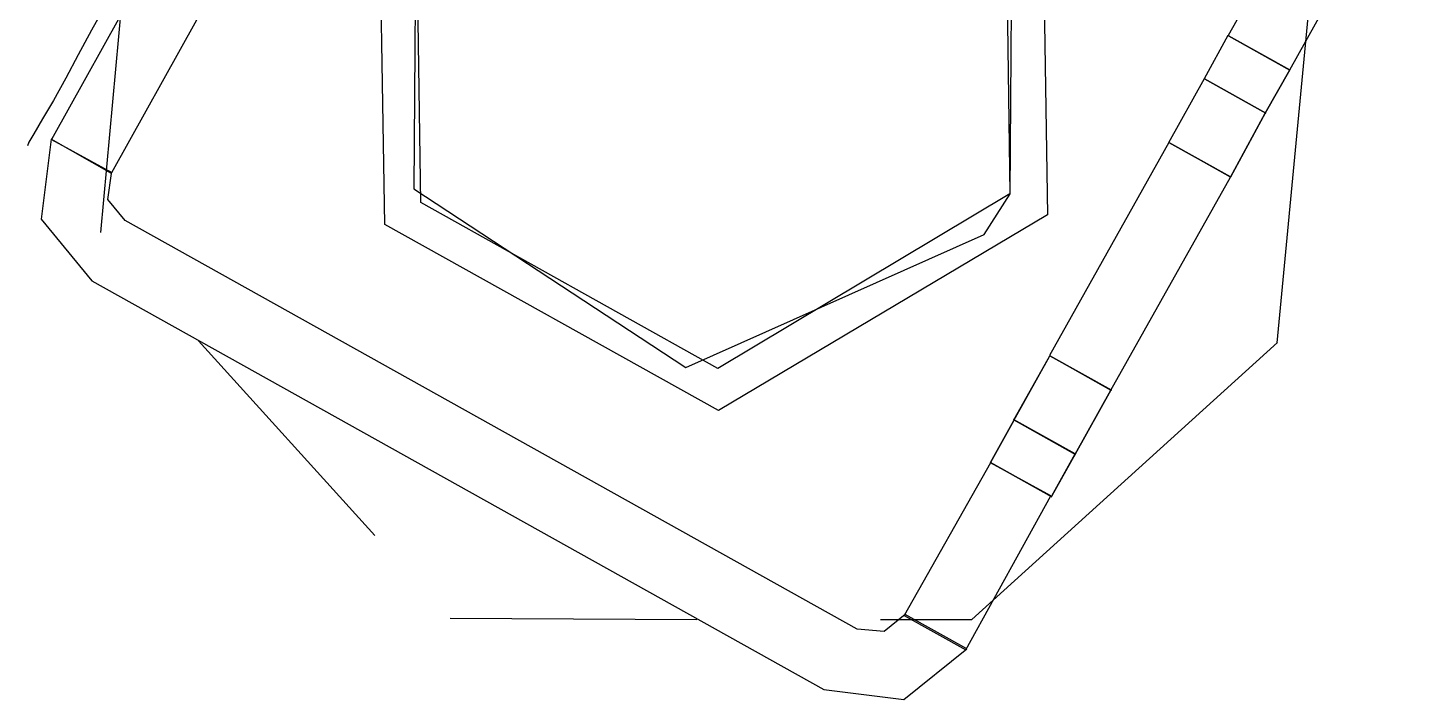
# Model space of a CAD drawing. Header units: metres. Extents: x 2.3 to 42.8, y 0.9 to 31.9.
# Drawn here: x 24.08291 to 24.09845, y 14.78737 to 14.79495 of the extents above; entities that cross this region are included whole.
import ezdxf

# ---------------------------------------------------------------- set-up
doc = ezdxf.new("R2010")
doc.units = ezdxf.units.M
doc.layers.add('PARETI_STRUTTURE', color=7, linetype='Continuous')

msp = doc.modelspace()

# ---------------------------------------------------------------- linework, layer by layer
at = {"layer": 'PARETI_STRUTTURE'}
for points in [[(24.176573, 14.961502), (24.084434, 14.796363), (24.084337, 14.796183), (24.084253, 14.79603), (24.08417, 14.795877), (24.084101, 14.795766), (24.084073, 14.795697), (24.084059, 14.795683), (24.084031, 14.795641), (24.083976, 14.795544), (24.083892, 14.795377), (24.083767, 14.795169), (24.083628, 14.794919), (24.083476, 14.794641), (24.083337, 14.794377), (24.083198, 14.794127), (24.083073, 14.793919), (24.082976, 14.793752), (24.08292, 14.793655), (24.082906, 14.793613)], [(24.096992, 14.791394), (24.097548, 14.797241)], [(24.084032, 14.795956), (24.083727, 14.792637)], [(24.09577, 14.793653), (24.096173, 14.794376), (24.096437, 14.794862)], [(24.09577, 14.793653), (24.096173, 14.794376), (24.096437, 14.794862)], [(24.09577, 14.793653), (24.096173, 14.794376), (24.096437, 14.794862)], [(24.09577, 14.793653), (24.096173, 14.794376), (24.096437, 14.794862)], [(24.09577, 14.793653), (24.096173, 14.794376), (24.096437, 14.794862)], [(24.09577, 14.793653), (24.096173, 14.794376), (24.096437, 14.794862)], [(24.09577, 14.793653), (24.096173, 14.794376), (24.096437, 14.794862)], [(24.09577, 14.793653), (24.096173, 14.794376), (24.096437, 14.794862)], [(24.09577, 14.793653), (24.096173, 14.794376), (24.096437, 14.794862)], [(24.09577, 14.793653), (24.096173, 14.794376), (24.096437, 14.794862)], [(24.09577, 14.793653), (24.096173, 14.794376), (24.096437, 14.794862)], [(24.09577, 14.793653), (24.096173, 14.794376), (24.096437, 14.794862)], [(24.09577, 14.793653), (24.096173, 14.794376), (24.096437, 14.794862)], [(24.09577, 14.793653), (24.096173, 14.794376), (24.096437, 14.794862)], [(24.09577, 14.793653), (24.096173, 14.794376), (24.096437, 14.794862)], [(24.09577, 14.793653), (24.096173, 14.794376), (24.096437, 14.794862)], [(24.09577, 14.793653), (24.096173, 14.794376), (24.096437, 14.794862)], [(24.09577, 14.793653), (24.096173, 14.794376), (24.096437, 14.794862)], [(24.09577, 14.793653), (24.096173, 14.794376), (24.096437, 14.794862)], [(24.09577, 14.793653), (24.096173, 14.794376), (24.096437, 14.794862)], [(24.09577, 14.793653), (24.096173, 14.794376), (24.096437, 14.794862)], [(24.09577, 14.793653), (24.096173, 14.794376), (24.096437, 14.794862)], [(24.09577, 14.793653), (24.096173, 14.794376), (24.096437, 14.794862)], [(24.09577, 14.793653), (24.096173, 14.794376), (24.096437, 14.794862)], [(24.09577, 14.793653), (24.096173, 14.794376), (24.096437, 14.794862)], [(24.09577, 14.793653), (24.096173, 14.794376), (24.096437, 14.794862)], [(24.09577, 14.793653), (24.096173, 14.794376), (24.096437, 14.794862)], [(24.09577, 14.793653), (24.096173, 14.794376), (24.096437, 14.794862)], [(24.09577, 14.793653), (24.096173, 14.794376), (24.096437, 14.794862)], [(24.09577, 14.793653), (24.096173, 14.794376), (24.096437, 14.794862)], [(24.09577, 14.793653), (24.096173, 14.794376), (24.096437, 14.794862)], [(24.09577, 14.793653), (24.096173, 14.794376), (24.096437, 14.794862)], [(24.09577, 14.793653), (24.096173, 14.794376), (24.096437, 14.794862)], [(24.09577, 14.793653), (24.096173, 14.794376), (24.096437, 14.794862)], [(24.09577, 14.793653), (24.096173, 14.794376), (24.096437, 14.794862)], [(24.09577, 14.793653), (24.096173, 14.794376), (24.096437, 14.794862)], [(24.09577, 14.793653), (24.096173, 14.794376), (24.096437, 14.794862)], [(24.09577, 14.793653), (24.096173, 14.794376), (24.096437, 14.794862)], [(24.09577, 14.793653), (24.096173, 14.794376), (24.096437, 14.794862)], [(24.09577, 14.793653), (24.096173, 14.794376), (24.096437, 14.794862)], [(24.09577, 14.793653), (24.096173, 14.794376), (24.096437, 14.794862)], [(24.09577, 14.793653), (24.096173, 14.794376), (24.096437, 14.794862)], [(24.09577, 14.793653), (24.096173, 14.794376), (24.096437, 14.794862)], [(24.09577, 14.793653), (24.096173, 14.794376), (24.096437, 14.794862)], [(24.09577, 14.793653), (24.096173, 14.794376), (24.096437, 14.794862)], [(24.09577, 14.793653), (24.096173, 14.794376), (24.096437, 14.794862)], [(24.09577, 14.793653), (24.096173, 14.794376), (24.096437, 14.794862)], [(24.09577, 14.793653), (24.096173, 14.794376), (24.096437, 14.794862)], [(24.09577, 14.793653), (24.096173, 14.794376), (24.096437, 14.794862)], [(24.09577, 14.793653), (24.096173, 14.794376), (24.096437, 14.794862)], [(24.09577, 14.793653), (24.096173, 14.794376), (24.096437, 14.794862)], [(24.09577, 14.793653), (24.096173, 14.794376), (24.096437, 14.794862)], [(24.09577, 14.793653), (24.096173, 14.794376), (24.096437, 14.794862)], [(24.096441, 14.794856), (24.097135, 14.794468)], [(24.096441, 14.794856), (24.097135, 14.794468)], [(24.096441, 14.794856), (24.097135, 14.794468)], [(24.096441, 14.794856), (24.097135, 14.794468)], [(24.096441, 14.794856), (24.097135, 14.794468)], [(24.096441, 14.794856), (24.097135, 14.794468)], [(24.096441, 14.794856), (24.097135, 14.794468)], [(24.096441, 14.794856), (24.097135, 14.794468)], [(24.096441, 14.794856), (24.097135, 14.794468)], [(24.096441, 14.794856), (24.097135, 14.794468)], [(24.096441, 14.794856), (24.097135, 14.794468)], [(24.096441, 14.794856), (24.097135, 14.794468)], [(24.096441, 14.794856), (24.097135, 14.794468)], [(24.096441, 14.794856), (24.097135, 14.794468)], [(24.096441, 14.794856), (24.097135, 14.794468)], [(24.096441, 14.794856), (24.097135, 14.794468)], [(24.096441, 14.794856), (24.097135, 14.794468)], [(24.096441, 14.794856), (24.097135, 14.794468)], [(24.096441, 14.794856), (24.097135, 14.794468)], [(24.096441, 14.794856), (24.097135, 14.794468)], [(24.096441, 14.794856), (24.097135, 14.794468)], [(24.096441, 14.794856), (24.097135, 14.794468)], [(24.096441, 14.794856), (24.097135, 14.794468)], [(24.096441, 14.794856), (24.097135, 14.794468)], [(24.096441, 14.794856), (24.097135, 14.794468)], [(24.096441, 14.794856), (24.097135, 14.794468)], [(24.096441, 14.794856), (24.097135, 14.794468)], [(24.096441, 14.794856), (24.097135, 14.794468)], [(24.096441, 14.794856), (24.097135, 14.794468)], [(24.096441, 14.794856), (24.097135, 14.794468)], [(24.096441, 14.794856), (24.097135, 14.794468)], [(24.096441, 14.794856), (24.097135, 14.794468)], [(24.096441, 14.794856), (24.097135, 14.794468)], [(24.096441, 14.794856), (24.097135, 14.794468)], [(24.096441, 14.794856), (24.097135, 14.794468)], [(24.096441, 14.794856), (24.097135, 14.794468)], [(24.096441, 14.794856), (24.097135, 14.794468)], [(24.096441, 14.794856), (24.097135, 14.794468)], [(24.096441, 14.794856), (24.097135, 14.794468)], [(24.096441, 14.794856), (24.097135, 14.794468)], [(24.096441, 14.794856), (24.097135, 14.794468)], [(24.096441, 14.794856), (24.097135, 14.794468)], [(24.096441, 14.794856), (24.097135, 14.794468)], [(24.096441, 14.794856), (24.097135, 14.794468)], [(24.096441, 14.794856), (24.097135, 14.794468)], [(24.096441, 14.794856), (24.097135, 14.794468)], [(24.096441, 14.794856), (24.097135, 14.794468)], [(24.096441, 14.794856), (24.097135, 14.794468)], [(24.096441, 14.794856), (24.097135, 14.794468)], [(24.097133, 14.794472), (24.096855, 14.793985), (24.096466, 14.793263)], [(24.097133, 14.794472), (24.096855, 14.793985), (24.096466, 14.793263)], [(24.097133, 14.794472), (24.096855, 14.793985), (24.096466, 14.793263)], [(24.097133, 14.794472), (24.096855, 14.793985), (24.096466, 14.793263)], [(24.097133, 14.794472), (24.096855, 14.793985), (24.096466, 14.793263)], [(24.097133, 14.794472), (24.096855, 14.793985), (24.096466, 14.793263)], [(24.097133, 14.794472), (24.096855, 14.793985), (24.096466, 14.793263)], [(24.097133, 14.794472), (24.096855, 14.793985), (24.096466, 14.793263)], [(24.097133, 14.794472), (24.096855, 14.793985), (24.096466, 14.793263)], [(24.097133, 14.794472), (24.096855, 14.793985), (24.096466, 14.793263)], [(24.097133, 14.794472), (24.096855, 14.793985), (24.096466, 14.793263)], [(24.097133, 14.794472), (24.096855, 14.793985), (24.096466, 14.793263)], [(24.097133, 14.794472), (24.096855, 14.793985), (24.096466, 14.793263)], [(24.097133, 14.794472), (24.096855, 14.793985), (24.096466, 14.793263)], [(24.097133, 14.794472), (24.096855, 14.793985), (24.096466, 14.793263)], [(24.097133, 14.794472), (24.096855, 14.793985), (24.096466, 14.793263)], [(24.097133, 14.794472), (24.096855, 14.793985), (24.096466, 14.793263)], [(24.097133, 14.794472), (24.096855, 14.793985), (24.096466, 14.793263)], [(24.097133, 14.794472), (24.096855, 14.793985), (24.096466, 14.793263)], [(24.097133, 14.794472), (24.096855, 14.793985), (24.096466, 14.793263)], [(24.097133, 14.794472), (24.096855, 14.793985), (24.096466, 14.793263)], [(24.097133, 14.794472), (24.096855, 14.793985), (24.096466, 14.793263)], [(24.097133, 14.794472), (24.096855, 14.793985), (24.096466, 14.793263)], [(24.097133, 14.794472), (24.096855, 14.793985), (24.096466, 14.793263)], [(24.097133, 14.794472), (24.096855, 14.793985), (24.096466, 14.793263)], [(24.097133, 14.794472), (24.096855, 14.793985), (24.096466, 14.793263)], [(24.097133, 14.794472), (24.096855, 14.793985), (24.096466, 14.793263)], [(24.097133, 14.794472), (24.096855, 14.793985), (24.096466, 14.793263)], [(24.097133, 14.794472), (24.096855, 14.793985), (24.096466, 14.793263)], [(24.097133, 14.794472), (24.096855, 14.793985), (24.096466, 14.793263)], [(24.097133, 14.794472), (24.096855, 14.793985), (24.096466, 14.793263)], [(24.097133, 14.794472), (24.096855, 14.793985), (24.096466, 14.793263)], [(24.097133, 14.794472), (24.096855, 14.793985), (24.096466, 14.793263)], [(24.097133, 14.794472), (24.096855, 14.793985), (24.096466, 14.793263)], [(24.097133, 14.794472), (24.096855, 14.793985), (24.096466, 14.793263)], [(24.097133, 14.794472), (24.096855, 14.793985), (24.096466, 14.793263)], [(24.097133, 14.794472), (24.096855, 14.793985), (24.096466, 14.793263)], [(24.097133, 14.794472), (24.096855, 14.793985), (24.096466, 14.793263)], [(24.097133, 14.794472), (24.096855, 14.793985), (24.096466, 14.793263)], [(24.097133, 14.794472), (24.096855, 14.793985), (24.096466, 14.793263)], [(24.097133, 14.794472), (24.096855, 14.793985), (24.096466, 14.793263)], [(24.097133, 14.794472), (24.096855, 14.793985), (24.096466, 14.793263)], [(24.097133, 14.794472), (24.096855, 14.793985), (24.096466, 14.793263)], [(24.097133, 14.794472), (24.096855, 14.793985), (24.096466, 14.793263)], [(24.097133, 14.794472), (24.096855, 14.793985), (24.096466, 14.793263)], [(24.097133, 14.794472), (24.096855, 14.793985), (24.096466, 14.793263)], [(24.097133, 14.794472), (24.096855, 14.793985), (24.096466, 14.793263)], [(24.097133, 14.794472), (24.096855, 14.793985), (24.096466, 14.793263)], [(24.097133, 14.794472), (24.096855, 14.793985), (24.096466, 14.793263)], [(24.09617, 14.794372), (24.096864, 14.793983)], [(24.09617, 14.794372), (24.096864, 14.793983)], [(24.09617, 14.794372), (24.096864, 14.793983)], [(24.09617, 14.794372), (24.096864, 14.793983)], [(24.09617, 14.794372), (24.096864, 14.793983)], [(24.09617, 14.794372), (24.096864, 14.793983)], [(24.09617, 14.794372), (24.096864, 14.793983)], [(24.09617, 14.794372), (24.096864, 14.793983)], [(24.09617, 14.794372), (24.096864, 14.793983)], [(24.09617, 14.794372), (24.096864, 14.793983)], [(24.09617, 14.794372), (24.096864, 14.793983)], [(24.09617, 14.794372), (24.096864, 14.793983)], [(24.09617, 14.794372), (24.096864, 14.793983)], [(24.09617, 14.794372), (24.096864, 14.793983)], [(24.09617, 14.794372), (24.096864, 14.793983)], [(24.09617, 14.794372), (24.096864, 14.793983)], [(24.09617, 14.794372), (24.096864, 14.793983)], [(24.09617, 14.794372), (24.096864, 14.793983)], [(24.09617, 14.794372), (24.096864, 14.793983)], [(24.09617, 14.794372), (24.096864, 14.793983)], [(24.09617, 14.794372), (24.096864, 14.793983)], [(24.09617, 14.794372), (24.096864, 14.793983)], [(24.09617, 14.794372), (24.096864, 14.793983)], [(24.09617, 14.794372), (24.096864, 14.793983)], [(24.09617, 14.794372), (24.096864, 14.793983)], [(24.09617, 14.794372), (24.096864, 14.793983)], [(24.09617, 14.794372), (24.096864, 14.793983)], [(24.09617, 14.794372), (24.096864, 14.793983)], [(24.09617, 14.794372), (24.096864, 14.793983)], [(24.09617, 14.794372), (24.096864, 14.793983)], [(24.09617, 14.794372), (24.096864, 14.793983)], [(24.09617, 14.794372), (24.096864, 14.793983)], [(24.09617, 14.794372), (24.096864, 14.793983)], [(24.09617, 14.794372), (24.096864, 14.793983)], [(24.09617, 14.794372), (24.096864, 14.793983)], [(24.09617, 14.794372), (24.096864, 14.793983)], [(24.09617, 14.794372), (24.096864, 14.793983)], [(24.09617, 14.794372), (24.096864, 14.793983)], [(24.09617, 14.794372), (24.096864, 14.793983)], [(24.09617, 14.794372), (24.096864, 14.793983)], [(24.09617, 14.794372), (24.096864, 14.793983)], [(24.09617, 14.794372), (24.096864, 14.793983)], [(24.09617, 14.794372), (24.096864, 14.793983)], [(24.09617, 14.794372), (24.096864, 14.793983)], [(24.09617, 14.794372), (24.096864, 14.793983)], [(24.09617, 14.794372), (24.096864, 14.793983)], [(24.09617, 14.794372), (24.096864, 14.793983)], [(24.09617, 14.794372), (24.096864, 14.793983)], [(24.09617, 14.794372), (24.096864, 14.793983)], [(24.09617, 14.794372), (24.096864, 14.793983)], [(24.09617, 14.794372), (24.096864, 14.793983)], [(24.09617, 14.794372), (24.096864, 14.793983)], [(24.09617, 14.794372), (24.096864, 14.793983)], [(24.09617, 14.794372), (24.096864, 14.793983)], [(24.09617, 14.794372), (24.096864, 14.793983)], [(24.09617, 14.794372), (24.096864, 14.793983)], [(24.09617, 14.794372), (24.096864, 14.793983)], [(24.09617, 14.794372), (24.096864, 14.793983)], [(24.09617, 14.794372), (24.096864, 14.793983)], [(24.09617, 14.794372), (24.096864, 14.793983)], [(24.09617, 14.794372), (24.096864, 14.793983)], [(24.09617, 14.794372), (24.096864, 14.793983)], [(24.09617, 14.794372), (24.096864, 14.793983)], [(24.09617, 14.794372), (24.096864, 14.793983)], [(24.09617, 14.794372), (24.096864, 14.793983)], [(24.09617, 14.794372), (24.096864, 14.793983)], [(24.09617, 14.794372), (24.096864, 14.793983)], [(24.09617, 14.794372), (24.096864, 14.793983)], [(24.09617, 14.794372), (24.096864, 14.793983)], [(24.09617, 14.794372), (24.096864, 14.793983)], [(24.09617, 14.794372), (24.096864, 14.793983)], [(24.09617, 14.794372), (24.096864, 14.793983)], [(24.09617, 14.794372), (24.096864, 14.793983)], [(24.09617, 14.794372), (24.096864, 14.793983)], [(24.09617, 14.794372), (24.096864, 14.793983)], [(24.09617, 14.794372), (24.096864, 14.793983)], [(24.09617, 14.794372), (24.096864, 14.793983)], [(24.09617, 14.794372), (24.096864, 14.793983)], [(24.09617, 14.794372), (24.096864, 14.793983)], [(24.09617, 14.794372), (24.096864, 14.793983)], [(24.09617, 14.794372), (24.096864, 14.793983)], [(24.09617, 14.794372), (24.096864, 14.793983)], [(24.09617, 14.794372), (24.096864, 14.793983)], [(24.09617, 14.794372), (24.096864, 14.793983)], [(24.09617, 14.794372), (24.096864, 14.793983)], [(24.09617, 14.794372), (24.096864, 14.793983)], [(24.09617, 14.794372), (24.096864, 14.793983)], [(24.09617, 14.794372), (24.096864, 14.793983)], [(24.09617, 14.794372), (24.096864, 14.793983)], [(24.09617, 14.794372), (24.096864, 14.793983)], [(24.09617, 14.794372), (24.096864, 14.793983)], [(24.09617, 14.794372), (24.096864, 14.793983)], [(24.09617, 14.794372), (24.096864, 14.793983)], [(24.09617, 14.794372), (24.096864, 14.793983)], [(24.09617, 14.794372), (24.096864, 14.793983)], [(24.09617, 14.794372), (24.096864, 14.793983)], [(24.09617, 14.794372), (24.096864, 14.793983)], [(24.09617, 14.794372), (24.096864, 14.793983)], [(24.09617, 14.794372), (24.096864, 14.793983)], [(24.09617, 14.794372), (24.096864, 14.793983)], [(24.09617, 14.794372), (24.096864, 14.793983)], [(24.09617, 14.794372), (24.096864, 14.793983)], [(24.09577, 14.793653), (24.096465, 14.793265)], [(24.09577, 14.793653), (24.096465, 14.793265)], [(24.09577, 14.793653), (24.096465, 14.793265)], [(24.09577, 14.793653), (24.096465, 14.793265)], [(24.09577, 14.793653), (24.096465, 14.793265)], [(24.09577, 14.793653), (24.096465, 14.793265)], [(24.09577, 14.793653), (24.096465, 14.793265)], [(24.09577, 14.793653), (24.096465, 14.793265)], [(24.09577, 14.793653), (24.096465, 14.793265)], [(24.09577, 14.793653), (24.096465, 14.793265)], [(24.09577, 14.793653), (24.096465, 14.793265)], [(24.09577, 14.793653), (24.096465, 14.793265)], [(24.09577, 14.793653), (24.096465, 14.793265)], [(24.09577, 14.793653), (24.096465, 14.793265)], [(24.09577, 14.793653), (24.096465, 14.793265)], [(24.09577, 14.793653), (24.096465, 14.793265)], [(24.09577, 14.793653), (24.096465, 14.793265)], [(24.09577, 14.793653), (24.096465, 14.793265)], [(24.09577, 14.793653), (24.096465, 14.793265)], [(24.09577, 14.793653), (24.096465, 14.793265)], [(24.09577, 14.793653), (24.096465, 14.793265)], [(24.09577, 14.793653), (24.096465, 14.793265)], [(24.09577, 14.793653), (24.096465, 14.793265)], [(24.09577, 14.793653), (24.096465, 14.793265)], [(24.09577, 14.793653), (24.096465, 14.793265)], [(24.09577, 14.793653), (24.096465, 14.793265)], [(24.09577, 14.793653), (24.096465, 14.793265)], [(24.09577, 14.793653), (24.096465, 14.793265)], [(24.09577, 14.793653), (24.096465, 14.793265)], [(24.09577, 14.793653), (24.096465, 14.793265)], [(24.09577, 14.793653), (24.096465, 14.793265)], [(24.09577, 14.793653), (24.096465, 14.793265)], [(24.09577, 14.793653), (24.096465, 14.793265)], [(24.09577, 14.793653), (24.096465, 14.793265)], [(24.09577, 14.793653), (24.096465, 14.793265)], [(24.09577, 14.793653), (24.096465, 14.793265)], [(24.09577, 14.793653), (24.096465, 14.793265)], [(24.09577, 14.793653), (24.096465, 14.793265)], [(24.09577, 14.793653), (24.096465, 14.793265)], [(24.09577, 14.793653), (24.096465, 14.793265)], [(24.09577, 14.793653), (24.096465, 14.793265)], [(24.09577, 14.793653), (24.096465, 14.793265)], [(24.09577, 14.793653), (24.096465, 14.793265)], [(24.09577, 14.793653), (24.096465, 14.793265)], [(24.09577, 14.793653), (24.096465, 14.793265)], [(24.09577, 14.793653), (24.096465, 14.793265)], [(24.09577, 14.793653), (24.096465, 14.793265)], [(24.09577, 14.793653), (24.096465, 14.793265)], [(24.09577, 14.793653), (24.096465, 14.793265)], [(24.084833, 14.791415), (24.086819, 14.78922)], [(24.092521, 14.788272), (24.093549, 14.788272), (24.096994, 14.791397)], [(24.093758, 14.790045), (24.094022, 14.790517), (24.094424, 14.79124)], [(24.094024, 14.790524), (24.094427, 14.791247)], [(24.094024, 14.790524), (24.094427, 14.791247)], [(24.094024, 14.790524), (24.094427, 14.791247)], [(24.094024, 14.790524), (24.094427, 14.791247)], [(24.094024, 14.790524), (24.094427, 14.791247)], [(24.094024, 14.790524), (24.094427, 14.791247)], [(24.094024, 14.790524), (24.094427, 14.791247)], [(24.094024, 14.790524), (24.094427, 14.791247)], [(24.094024, 14.790524), (24.094427, 14.791247)], [(24.094024, 14.790524), (24.094427, 14.791247)], [(24.094024, 14.790524), (24.094427, 14.791247)], [(24.094024, 14.790524), (24.094427, 14.791247)], [(24.094024, 14.790524), (24.094427, 14.791247)], [(24.094024, 14.790524), (24.094427, 14.791247)], [(24.094024, 14.790524), (24.094427, 14.791247)], [(24.094024, 14.790524), (24.094427, 14.791247)], [(24.094024, 14.790524), (24.094427, 14.791247)], [(24.094024, 14.790524), (24.094427, 14.791247)], [(24.094024, 14.790524), (24.094427, 14.791247)], [(24.094024, 14.790524), (24.094427, 14.791247)], [(24.094024, 14.790524), (24.094427, 14.791247)], [(24.094024, 14.790524), (24.094427, 14.791247)], [(24.094024, 14.790524), (24.094427, 14.791247)], [(24.094024, 14.790524), (24.094427, 14.791247)], [(24.094024, 14.790524), (24.094427, 14.791247)], [(24.094024, 14.790524), (24.094427, 14.791247)], [(24.094024, 14.790524), (24.094427, 14.791247)], [(24.094024, 14.790524), (24.094427, 14.791247)], [(24.094024, 14.790524), (24.094427, 14.791247)], [(24.094024, 14.790524), (24.094427, 14.791247)], [(24.094024, 14.790524), (24.094427, 14.791247)], [(24.094024, 14.790524), (24.094427, 14.791247)], [(24.094024, 14.790524), (24.094427, 14.791247)], [(24.094024, 14.790524), (24.094427, 14.791247)], [(24.094024, 14.790524), (24.094427, 14.791247)], [(24.094024, 14.790524), (24.094427, 14.791247)], [(24.094024, 14.790524), (24.094427, 14.791247)], [(24.094024, 14.790524), (24.094427, 14.791247)], [(24.094024, 14.790524), (24.094427, 14.791247)], [(24.094024, 14.790524), (24.094427, 14.791247)], [(24.094024, 14.790524), (24.094427, 14.791247)], [(24.094024, 14.790524), (24.094427, 14.791247)], [(24.094024, 14.790524), (24.094427, 14.791247)], [(24.094024, 14.790524), (24.094427, 14.791247)], [(24.094024, 14.790524), (24.094427, 14.791247)], [(24.094024, 14.790524), (24.094427, 14.791247)], [(24.094024, 14.790524), (24.094427, 14.791247)], [(24.094024, 14.790524), (24.094427, 14.791247)], [(24.094024, 14.790524), (24.094427, 14.791247)], [(24.094024, 14.790524), (24.094427, 14.791247)], [(24.094024, 14.790524), (24.094427, 14.791247)], [(24.094024, 14.790524), (24.094427, 14.791247)], [(24.094427, 14.791247), (24.095122, 14.790858)], [(24.094427, 14.791247), (24.095122, 14.790858)], [(24.094427, 14.791247), (24.095122, 14.790858)], [(24.094427, 14.791247), (24.095122, 14.790858)], [(24.094427, 14.791247), (24.095122, 14.790858)], [(24.094427, 14.791247), (24.095122, 14.790858)], [(24.094427, 14.791247), (24.095122, 14.790858)], [(24.094427, 14.791247), (24.095122, 14.790858)], [(24.094427, 14.791247), (24.095122, 14.790858)], [(24.094427, 14.791247), (24.095122, 14.790858)], [(24.094427, 14.791247), (24.095122, 14.790858)], [(24.094427, 14.791247), (24.095122, 14.790858)], [(24.094427, 14.791247), (24.095122, 14.790858)], [(24.094427, 14.791247), (24.095122, 14.790858)], [(24.094427, 14.791247), (24.095122, 14.790858)], [(24.094427, 14.791247), (24.095122, 14.790858)], [(24.094427, 14.791247), (24.095122, 14.790858)], [(24.094427, 14.791247), (24.095122, 14.790858)], [(24.094427, 14.791247), (24.095122, 14.790858)], [(24.094427, 14.791247), (24.095122, 14.790858)], [(24.094427, 14.791247), (24.095122, 14.790858)], [(24.094427, 14.791247), (24.095122, 14.790858)], [(24.094427, 14.791247), (24.095122, 14.790858)], [(24.094427, 14.791247), (24.095122, 14.790858)], [(24.094427, 14.791247), (24.095122, 14.790858)], [(24.094427, 14.791247), (24.095122, 14.790858)], [(24.094427, 14.791247), (24.095122, 14.790858)], [(24.094427, 14.791247), (24.095122, 14.790858)], [(24.094427, 14.791247), (24.095122, 14.790858)], [(24.094427, 14.791247), (24.095122, 14.790858)], [(24.094427, 14.791247), (24.095122, 14.790858)], [(24.094427, 14.791247), (24.095122, 14.790858)], [(24.094427, 14.791247), (24.095122, 14.790858)], [(24.094427, 14.791247), (24.095122, 14.790858)], [(24.094427, 14.791247), (24.095122, 14.790858)], [(24.094427, 14.791247), (24.095122, 14.790858)], [(24.094427, 14.791247), (24.095122, 14.790858)], [(24.094427, 14.791247), (24.095122, 14.790858)], [(24.094427, 14.791247), (24.095122, 14.790858)], [(24.094427, 14.791247), (24.095122, 14.790858)], [(24.094427, 14.791247), (24.095122, 14.790858)], [(24.094427, 14.791247), (24.095122, 14.790858)], [(24.094427, 14.791247), (24.095122, 14.790858)], [(24.094427, 14.791247), (24.095122, 14.790858)], [(24.094427, 14.791247), (24.095122, 14.790858)], [(24.094427, 14.791247), (24.095122, 14.790858)], [(24.094427, 14.791247), (24.095122, 14.790858)], [(24.094427, 14.791247), (24.095122, 14.790858)], [(24.094427, 14.791247), (24.095122, 14.790858)], [(24.095117, 14.79086), (24.094715, 14.790138), (24.095117, 14.79086), (24.094715, 14.790138), (24.095117, 14.79086), (24.094715, 14.790138), (24.095117, 14.79086), (24.094715, 14.790138), (24.095117, 14.79086), (24.094715, 14.790138), (24.095117, 14.79086), (24.094715, 14.790138), (24.095117, 14.79086), (24.094715, 14.790138), (24.095117, 14.79086), (24.094715, 14.790138), (24.095117, 14.79086), (24.094715, 14.790138), (24.095117, 14.79086), (24.094715, 14.790138), (24.095117, 14.79086), (24.094715, 14.790138), (24.095117, 14.79086), (24.094715, 14.790138), (24.095117, 14.79086), (24.094715, 14.790138), (24.095117, 14.79086), (24.094715, 14.790138), (24.095117, 14.79086), (24.094715, 14.790138), (24.095117, 14.79086), (24.094715, 14.790138), (24.095117, 14.79086), (24.094715, 14.790138), (24.095117, 14.79086), (24.094715, 14.790138), (24.095117, 14.79086), (24.094715, 14.790138), (24.095117, 14.79086), (24.094715, 14.790138), (24.095117, 14.79086), (24.094715, 14.790138), (24.095117, 14.79086), (24.094715, 14.790138), (24.095117, 14.79086), (24.094715, 14.790138), (24.095117, 14.79086), (24.094715, 14.790138), (24.095117, 14.79086), (24.094715, 14.790138), (24.095117, 14.79086), (24.094715, 14.790138), (24.095117, 14.79086), (24.094715, 14.790138), (24.094451, 14.789666)], [(24.093758, 14.790045), (24.094022, 14.790517)], [(24.093758, 14.790045), (24.094022, 14.790517)], [(24.093758, 14.790045), (24.094022, 14.790517)], [(24.093758, 14.790045), (24.094022, 14.790517)], [(24.093758, 14.790045), (24.094022, 14.790517)], [(24.093758, 14.790045), (24.094022, 14.790517)], [(24.093758, 14.790045), (24.094022, 14.790517)], [(24.093758, 14.790045), (24.094022, 14.790517)], [(24.093758, 14.790045), (24.094022, 14.790517)], [(24.093758, 14.790045), (24.094022, 14.790517)], [(24.093758, 14.790045), (24.094022, 14.790517)], [(24.093758, 14.790045), (24.094022, 14.790517)], [(24.093758, 14.790045), (24.094022, 14.790517)], [(24.093758, 14.790045), (24.094022, 14.790517)], [(24.093758, 14.790045), (24.094022, 14.790517)], [(24.093758, 14.790045), (24.094022, 14.790517)], [(24.093758, 14.790045), (24.094022, 14.790517)], [(24.093758, 14.790045), (24.094022, 14.790517)], [(24.093758, 14.790045), (24.094022, 14.790517)], [(24.093758, 14.790045), (24.094022, 14.790517)], [(24.093758, 14.790045), (24.094022, 14.790517)], [(24.093758, 14.790045), (24.094022, 14.790517)], [(24.093758, 14.790045), (24.094022, 14.790517)], [(24.093758, 14.790045), (24.094022, 14.790517)], [(24.093758, 14.790045), (24.094022, 14.790517)], [(24.093758, 14.790045), (24.094022, 14.790517)], [(24.093758, 14.790045), (24.094022, 14.790517)], [(24.093758, 14.790045), (24.094022, 14.790517)], [(24.093758, 14.790045), (24.094022, 14.790517)], [(24.093758, 14.790045), (24.094022, 14.790517)], [(24.093758, 14.790045), (24.094022, 14.790517)], [(24.093758, 14.790045), (24.094022, 14.790517)], [(24.093758, 14.790045), (24.094022, 14.790517)], [(24.093758, 14.790045), (24.094022, 14.790517)], [(24.093758, 14.790045), (24.094022, 14.790517)], [(24.093758, 14.790045), (24.094022, 14.790517)], [(24.093758, 14.790045), (24.094022, 14.790517)], [(24.093758, 14.790045), (24.094022, 14.790517)], [(24.093758, 14.790045), (24.094022, 14.790517)], [(24.093758, 14.790045), (24.094022, 14.790517)], [(24.093758, 14.790045), (24.094022, 14.790517)], [(24.093758, 14.790045), (24.094022, 14.790517)], [(24.093758, 14.790045), (24.094022, 14.790517)], [(24.093758, 14.790045), (24.094022, 14.790517)], [(24.093758, 14.790045), (24.094022, 14.790517)], [(24.093758, 14.790045), (24.094022, 14.790517)], [(24.093758, 14.790045), (24.094022, 14.790517)], [(24.093758, 14.790045), (24.094022, 14.790517)], [(24.094714, 14.79014), (24.09402, 14.790529)], [(24.094714, 14.79014), (24.09402, 14.790529)], [(24.094714, 14.79014), (24.09402, 14.790529)], [(24.094714, 14.79014), (24.09402, 14.790529)], [(24.094714, 14.79014), (24.09402, 14.790529)], [(24.094714, 14.79014), (24.09402, 14.790529)], [(24.094714, 14.79014), (24.09402, 14.790529)], [(24.094714, 14.79014), (24.09402, 14.790529)], [(24.094714, 14.79014), (24.09402, 14.790529)], [(24.094714, 14.79014), (24.09402, 14.790529)], [(24.094714, 14.79014), (24.09402, 14.790529)], [(24.094714, 14.79014), (24.09402, 14.790529)], [(24.094714, 14.79014), (24.09402, 14.790529)], [(24.094714, 14.79014), (24.09402, 14.790529)], [(24.094714, 14.79014), (24.09402, 14.790529)], [(24.094714, 14.79014), (24.09402, 14.790529)], [(24.094714, 14.79014), (24.09402, 14.790529)], [(24.094714, 14.79014), (24.09402, 14.790529)], [(24.094714, 14.79014), (24.09402, 14.790529)], [(24.094714, 14.79014), (24.09402, 14.790529)], [(24.094714, 14.79014), (24.09402, 14.790529)], [(24.094714, 14.79014), (24.09402, 14.790529)], [(24.094714, 14.79014), (24.09402, 14.790529)], [(24.094714, 14.79014), (24.09402, 14.790529)], [(24.094714, 14.79014), (24.09402, 14.790529)], [(24.094714, 14.79014), (24.09402, 14.790529)], [(24.094714, 14.79014), (24.09402, 14.790529)], [(24.094714, 14.79014), (24.09402, 14.790529)], [(24.094714, 14.79014), (24.09402, 14.790529)], [(24.094714, 14.79014), (24.09402, 14.790529)], [(24.094714, 14.79014), (24.09402, 14.790529)], [(24.094714, 14.79014), (24.09402, 14.790529)], [(24.094714, 14.79014), (24.09402, 14.790529)], [(24.094714, 14.79014), (24.09402, 14.790529)], [(24.094714, 14.79014), (24.09402, 14.790529)], [(24.094714, 14.79014), (24.09402, 14.790529)], [(24.094714, 14.79014), (24.09402, 14.790529)], [(24.094714, 14.79014), (24.09402, 14.790529)], [(24.094714, 14.79014), (24.09402, 14.790529)], [(24.094714, 14.79014), (24.09402, 14.790529)], [(24.094714, 14.79014), (24.09402, 14.790529)], [(24.094714, 14.79014), (24.09402, 14.790529)], [(24.094714, 14.79014), (24.09402, 14.790529)], [(24.094714, 14.79014), (24.09402, 14.790529)], [(24.094714, 14.79014), (24.09402, 14.790529)], [(24.094714, 14.79014), (24.09402, 14.790529)], [(24.094714, 14.79014), (24.09402, 14.790529)], [(24.094714, 14.79014), (24.09402, 14.790529)], [(24.094714, 14.79014), (24.09402, 14.790529)], [(24.094714, 14.79014), (24.09402, 14.790529)], [(24.094714, 14.79014), (24.09402, 14.790529)], [(24.094714, 14.79014), (24.09402, 14.790529)], [(24.094714, 14.79014), (24.09402, 14.790529)], [(24.094024, 14.790524), (24.094719, 14.790135)], [(24.094024, 14.790524), (24.094719, 14.790135)], [(24.094024, 14.790524), (24.094719, 14.790135)], [(24.094024, 14.790524), (24.094719, 14.790135)], [(24.094024, 14.790524), (24.094719, 14.790135)], [(24.094024, 14.790524), (24.094719, 14.790135)], [(24.094024, 14.790524), (24.094719, 14.790135)], [(24.094024, 14.790524), (24.094719, 14.790135)], [(24.094024, 14.790524), (24.094719, 14.790135)], [(24.094024, 14.790524), (24.094719, 14.790135)], [(24.094024, 14.790524), (24.094719, 14.790135)], [(24.094024, 14.790524), (24.094719, 14.790135)], [(24.094024, 14.790524), (24.094719, 14.790135)], [(24.094024, 14.790524), (24.094719, 14.790135)], [(24.094024, 14.790524), (24.094719, 14.790135)], [(24.094024, 14.790524), (24.094719, 14.790135)], [(24.094024, 14.790524), (24.094719, 14.790135)], [(24.094024, 14.790524), (24.094719, 14.790135)], [(24.094024, 14.790524), (24.094719, 14.790135)], [(24.094024, 14.790524), (24.094719, 14.790135)], [(24.094024, 14.790524), (24.094719, 14.790135)], [(24.094024, 14.790524), (24.094719, 14.790135)], [(24.094024, 14.790524), (24.094719, 14.790135)], [(24.094024, 14.790524), (24.094719, 14.790135)], [(24.094024, 14.790524), (24.094719, 14.790135)], [(24.094024, 14.790524), (24.094719, 14.790135)], [(24.094024, 14.790524), (24.094719, 14.790135)], [(24.094024, 14.790524), (24.094719, 14.790135)], [(24.094024, 14.790524), (24.094719, 14.790135)], [(24.094024, 14.790524), (24.094719, 14.790135)], [(24.094024, 14.790524), (24.094719, 14.790135)], [(24.094024, 14.790524), (24.094719, 14.790135)], [(24.094024, 14.790524), (24.094719, 14.790135)], [(24.094024, 14.790524), (24.094719, 14.790135)], [(24.094024, 14.790524), (24.094719, 14.790135)], [(24.094024, 14.790524), (24.094719, 14.790135)], [(24.094024, 14.790524), (24.094719, 14.790135)], [(24.094024, 14.790524), (24.094719, 14.790135)], [(24.094024, 14.790524), (24.094719, 14.790135)], [(24.094024, 14.790524), (24.094719, 14.790135)], [(24.094024, 14.790524), (24.094719, 14.790135)], [(24.094024, 14.790524), (24.094719, 14.790135)], [(24.094024, 14.790524), (24.094719, 14.790135)], [(24.094024, 14.790524), (24.094719, 14.790135)], [(24.094024, 14.790524), (24.094719, 14.790135)], [(24.094024, 14.790524), (24.094719, 14.790135)], [(24.094024, 14.790524), (24.094719, 14.790135)], [(24.094024, 14.790524), (24.094719, 14.790135)], [(24.094024, 14.790524), (24.094719, 14.790135)], [(24.093758, 14.790045), (24.094452, 14.789656)], [(24.093758, 14.790045), (24.094452, 14.789656)], [(24.093758, 14.790045), (24.094452, 14.789656)], [(24.093758, 14.790045), (24.094452, 14.789656)], [(24.093758, 14.790045), (24.094452, 14.789656)], [(24.093758, 14.790045), (24.094452, 14.789656)], [(24.093758, 14.790045), (24.094452, 14.789656)], [(24.093758, 14.790045), (24.094452, 14.789656)], [(24.093758, 14.790045), (24.094452, 14.789656)], [(24.093758, 14.790045), (24.094452, 14.789656)], [(24.093758, 14.790045), (24.094452, 14.789656)], [(24.093758, 14.790045), (24.094452, 14.789656)], [(24.093758, 14.790045), (24.094452, 14.789656)], [(24.093758, 14.790045), (24.094452, 14.789656)], [(24.093758, 14.790045), (24.094452, 14.789656)], [(24.093758, 14.790045), (24.094452, 14.789656)], [(24.093758, 14.790045), (24.094452, 14.789656)], [(24.093758, 14.790045), (24.094452, 14.789656)], [(24.093758, 14.790045), (24.094452, 14.789656)], [(24.093758, 14.790045), (24.094452, 14.789656)], [(24.093758, 14.790045), (24.094452, 14.789656)], [(24.093758, 14.790045), (24.094452, 14.789656)], [(24.093758, 14.790045), (24.094452, 14.789656)], [(24.093758, 14.790045), (24.094452, 14.789656)], [(24.093758, 14.790045), (24.094452, 14.789656)], [(24.093758, 14.790045), (24.094452, 14.789656)], [(24.093758, 14.790045), (24.094452, 14.789656)], [(24.093758, 14.790045), (24.094452, 14.789656)], [(24.093758, 14.790045), (24.094452, 14.789656)], [(24.093758, 14.790045), (24.094452, 14.789656)], [(24.093758, 14.790045), (24.094452, 14.789656)], [(24.093758, 14.790045), (24.094452, 14.789656)], [(24.093758, 14.790045), (24.094452, 14.789656)], [(24.093758, 14.790045), (24.094452, 14.789656)], [(24.093758, 14.790045), (24.094452, 14.789656)], [(24.093758, 14.790045), (24.094452, 14.789656)], [(24.093758, 14.790045), (24.094452, 14.789656)], [(24.093758, 14.790045), (24.094452, 14.789656)], [(24.093758, 14.790045), (24.094452, 14.789656)], [(24.093758, 14.790045), (24.094452, 14.789656)], [(24.093758, 14.790045), (24.094452, 14.789656)], [(24.093758, 14.790045), (24.094452, 14.789656)], [(24.093758, 14.790045), (24.094452, 14.789656)], [(24.093758, 14.790045), (24.094452, 14.789656)], [(24.093758, 14.790045), (24.094452, 14.789656)], [(24.093758, 14.790045), (24.094452, 14.789656)], [(24.093758, 14.790045), (24.094452, 14.789656)], [(24.093758, 14.790045), (24.094452, 14.789656)], [(24.093758, 14.790045), (24.094452, 14.789656)], [(24.094714, 14.79014), (24.094451, 14.789668)], [(24.094714, 14.79014), (24.094451, 14.789668)], [(24.094714, 14.79014), (24.094451, 14.789668)], [(24.094714, 14.79014), (24.094451, 14.789668)], [(24.094714, 14.79014), (24.094451, 14.789668)], [(24.094714, 14.79014), (24.094451, 14.789668)], [(24.094714, 14.79014), (24.094451, 14.789668)], [(24.094714, 14.79014), (24.094451, 14.789668)], [(24.094714, 14.79014), (24.094451, 14.789668)], [(24.094714, 14.79014), (24.094451, 14.789668)], [(24.094714, 14.79014), (24.094451, 14.789668)], [(24.094714, 14.79014), (24.094451, 14.789668)], [(24.094714, 14.79014), (24.094451, 14.789668)], [(24.094714, 14.79014), (24.094451, 14.789668)], [(24.094714, 14.79014), (24.094451, 14.789668)], [(24.094714, 14.79014), (24.094451, 14.789668)], [(24.094714, 14.79014), (24.094451, 14.789668)], [(24.094714, 14.79014), (24.094451, 14.789668)], [(24.094714, 14.79014), (24.094451, 14.789668)], [(24.094714, 14.79014), (24.094451, 14.789668)], [(24.094714, 14.79014), (24.094451, 14.789668)], [(24.094714, 14.79014), (24.094451, 14.789668)], [(24.094714, 14.79014), (24.094451, 14.789668)], [(24.094714, 14.79014), (24.094451, 14.789668)], [(24.094714, 14.79014), (24.094451, 14.789668)], [(24.094714, 14.79014), (24.094451, 14.789668)], [(24.094714, 14.79014), (24.094451, 14.789668)], [(24.094714, 14.79014), (24.094451, 14.789668)], [(24.094714, 14.79014), (24.094451, 14.789668)], [(24.094714, 14.79014), (24.094451, 14.789668)], [(24.094714, 14.79014), (24.094451, 14.789668)], [(24.094714, 14.79014), (24.094451, 14.789668)], [(24.094714, 14.79014), (24.094451, 14.789668)], [(24.094714, 14.79014), (24.094451, 14.789668)], [(24.094714, 14.79014), (24.094451, 14.789668)], [(24.094714, 14.79014), (24.094451, 14.789668)], [(24.094714, 14.79014), (24.094451, 14.789668)], [(24.094714, 14.79014), (24.094451, 14.789668)], [(24.094714, 14.79014), (24.094451, 14.789668)], [(24.094714, 14.79014), (24.094451, 14.789668)], [(24.094714, 14.79014), (24.094451, 14.789668)], [(24.094714, 14.79014), (24.094451, 14.789668)], [(24.094714, 14.79014), (24.094451, 14.789668)], [(24.094714, 14.79014), (24.094451, 14.789668)], [(24.094714, 14.79014), (24.094451, 14.789668)], [(24.094714, 14.79014), (24.094451, 14.789668)], [(24.094714, 14.79014), (24.094451, 14.789668)], [(24.094714, 14.79014), (24.094451, 14.789668)], [(24.087671, 14.788287), (24.090449, 14.788273)]]:
    msp.add_lwpolyline(points, dxfattribs=at)
for points in [[(24.086862, 14.797047), (24.09057, 14.799255), (24.094334, 14.797158), (24.094403, 14.792838), (24.090695, 14.79063), (24.086931, 14.792727)], [(24.09398, 14.793074), (24.094008, 14.796755), (24.090938, 14.798769), (24.087577, 14.797269), (24.087285, 14.79681), (24.087258, 14.79313), (24.090327, 14.791116), (24.093688, 14.792616)], [(24.087284, 14.796811), (24.090576, 14.798783), (24.093923, 14.796908), (24.093978, 14.793074), (24.090687, 14.791102), (24.087339, 14.792977)], [(24.096466, 14.793263), (24.096855, 14.793985), (24.097133, 14.794472), (24.098091, 14.796194), (24.09741, 14.796583), (24.096438, 14.79486), (24.097133, 14.794472), (24.096855, 14.793985)], [(24.083855, 14.793313), (24.084813, 14.795036), (24.084133, 14.795411), (24.083174, 14.793688)], [(24.097135, 14.794468), (24.096441, 14.794856)], [(24.097135, 14.794468), (24.096441, 14.794856)], [(24.096466, 14.793263), (24.096855, 14.793985), (24.097133, 14.794472), (24.096855, 14.793985)], [(24.096864, 14.793983), (24.09617, 14.794372)], [(24.096864, 14.793983), (24.09617, 14.794372)], [(24.09188, 14.787483), (24.092783, 14.787372), (24.093491, 14.787941), (24.092796, 14.78833), (24.09256, 14.788136), (24.092255, 14.788163), (24.084005, 14.792774), (24.08381, 14.793011), (24.083852, 14.793302), (24.083171, 14.793691), (24.08306, 14.792788), (24.08363, 14.792094)], [(24.095117, 14.79086), (24.096465, 14.793263), (24.09577, 14.793652), (24.094423, 14.791249)], [(24.096465, 14.793265), (24.09577, 14.793653)], [(24.096465, 14.793265), (24.09577, 14.793653)], [(24.095122, 14.790858), (24.094427, 14.791247)], [(24.095122, 14.790858), (24.094427, 14.791247)], [(24.094022, 14.790517), (24.093758, 14.790045)], [(24.094022, 14.790517), (24.093758, 14.790045)], [(24.094719, 14.790135), (24.094024, 14.790524)], [(24.094719, 14.790135), (24.094024, 14.790524)], [(24.093483, 14.78793), (24.094441, 14.789666), (24.09376, 14.790041), (24.092788, 14.788319)], [(24.094452, 14.789656), (24.093758, 14.790045)], [(24.094452, 14.789656), (24.093758, 14.790045)], [(24.094451, 14.789668), (24.094714, 14.79014)], [(24.094451, 14.789668), (24.094714, 14.79014)]]:
    msp.add_lwpolyline(points, close=True, dxfattribs=at)

doc.saveas('drawing.dxf')
